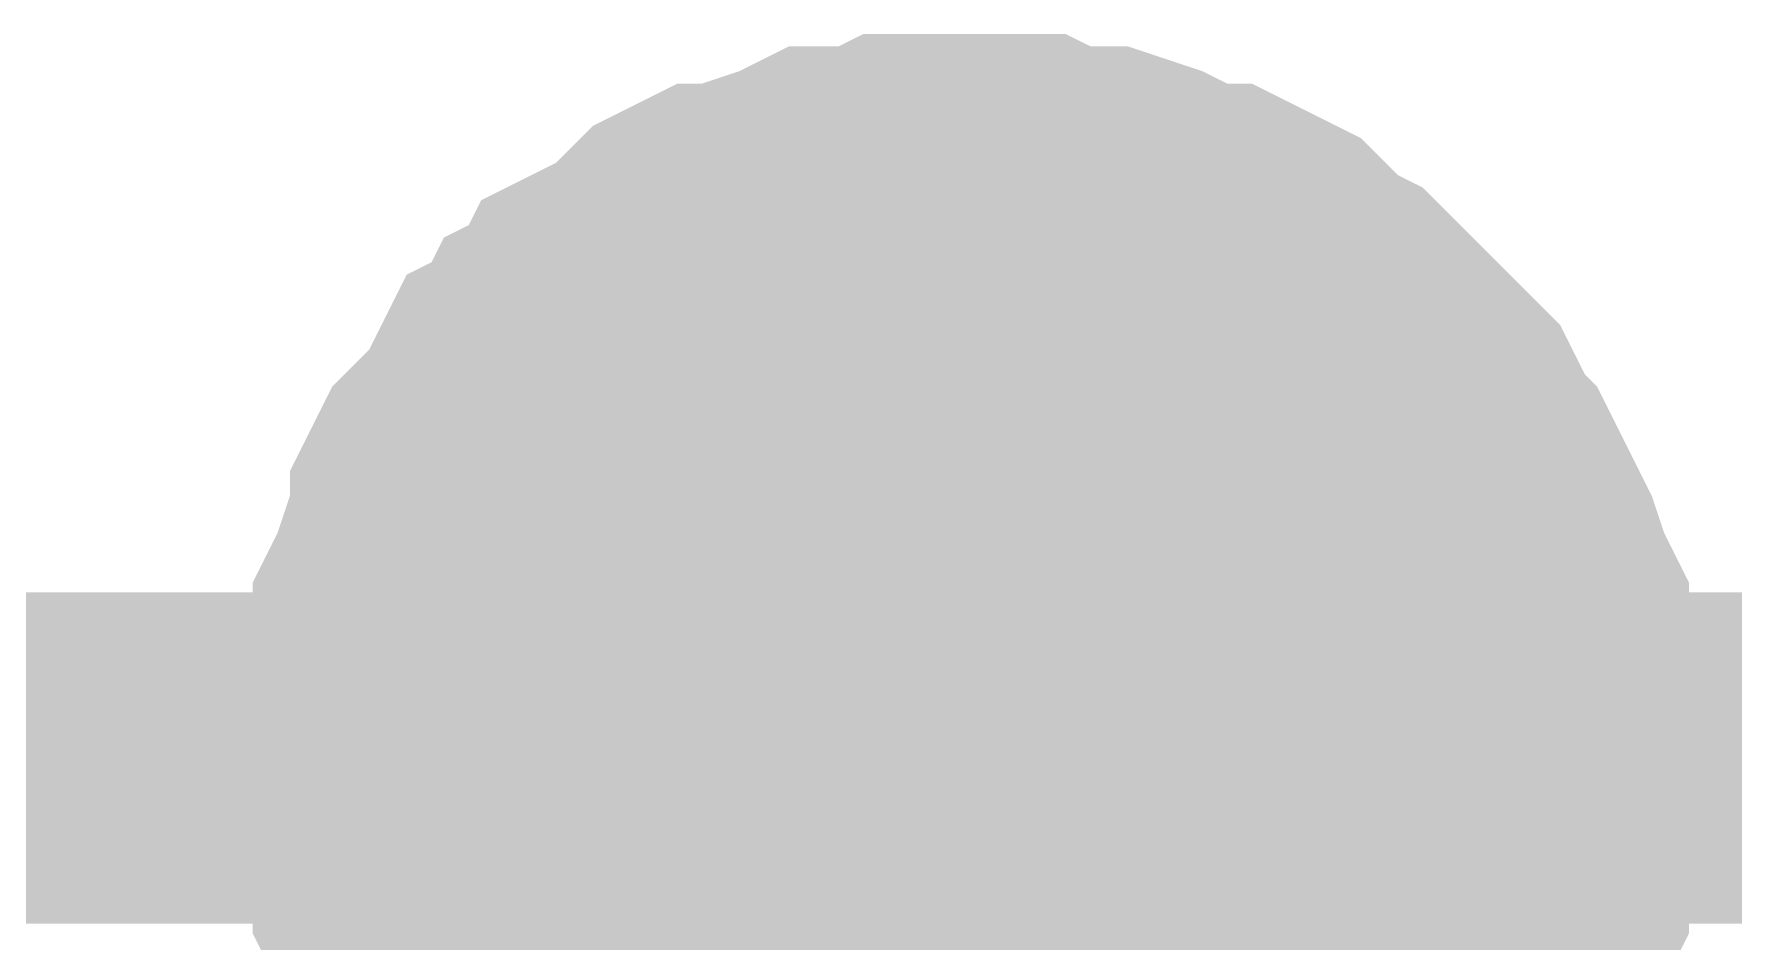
# Model space of a CAD drawing. Header units: inches. Extents: x 0 to 22.3, y 0 to 15.7.
# Drawn here: x 6.3645 to 6.425, y 7.7294 to 7.7618 of the extents above; entities that cross this region are included whole.
import ezdxf

# ---------------------------------------------------------------- set-up
doc = ezdxf.new("R2010")
doc.units = ezdxf.units.IN
doc.header["$MEASUREMENT"] = 0
doc.layers.add('Sheet', color=255, linetype='Continuous')

msp = doc.modelspace()

# ---------------------------------------------------------------- linework, layer by layer
at = {"layer": 'Sheet'}
for points in [[(6.377743, 7.735963, 0.0118, 0.0118, 0), (6.377743, 7.736847, 0.0118, 0.0118, 0), (6.377743, 7.738173, 0.0118, 0.0118, 0), (6.378185, 7.739057, 0.0118, 0.0118, 0), (6.378185, 7.739941, 0.0118, 0.0118, 0), (6.378185, 7.740825, 0.0118, 0.0118, 0), (6.378627, 7.741709, 0.0118, 0.0118, 0), (6.37907, 7.743035, 0.0118, 0.0118, 0), (6.379512, 7.743919, 0.0118, 0.0118, 0), (6.379512, 7.744803, 0.0118, 0.0118, 0), (6.379954, 7.745687, 0.0118, 0.0118, 0), (6.380396, 7.746129, 0.0118, 0.0118, 0), (6.38128, 7.747013, 0.0118, 0.0118, 0), (6.381722, 7.747897, 0.0118, 0.0118, 0), (6.382164, 7.748781, 0.0118, 0.0118, 0), (6.383048, 7.749223, 0.0118, 0.0118, 0), (6.38349, 7.750107, 0.0118, 0.0118, 0), (6.384374, 7.750549, 0.0118, 0.0118, 0), (6.384816, 7.751433, 0.0118, 0.0118, 0), (6.3857, 7.751875, 0.0118, 0.0118, 0), (6.386584, 7.752317, 0.0118, 0.0118, 0), (6.387468, 7.753201, 0.0118, 0.0118, 0), (6.38791, 7.753643, 0.0118, 0.0118, 0), (6.388794, 7.754085, 0.0118, 0.0118, 0), (6.389678, 7.754085, 0.0118, 0.0118, 0), (6.390563, 7.754527, 0.0118, 0.0118, 0), (6.391889, 7.754969, 0.0118, 0.0118, 0), (6.392773, 7.755411, 0.0118, 0.0118, 0), (6.393657, 7.755411, 0.0118, 0.0118, 0), (6.394541, 7.755411, 0.0118, 0.0118, 0), (6.395425, 7.755853, 0.0118, 0.0118, 0), (6.396751, 7.755853, 0.0118, 0.0118, 0), (6.397635, 7.755853, 0.0118, 0.0118, 0)], [(6.377743, 7.735963, 0.0118, 0.0118, 0), (6.377743, 7.736847, 0.0118, 0.0118, 0), (6.377743, 7.738173, 0.0118, 0.0118, 0), (6.378185, 7.739057, 0.0118, 0.0118, 0), (6.378185, 7.739941, 0.0118, 0.0118, 0), (6.378185, 7.740825, 0.0118, 0.0118, 0), (6.378627, 7.741709, 0.0118, 0.0118, 0), (6.37907, 7.743035, 0.0118, 0.0118, 0), (6.379512, 7.743919, 0.0118, 0.0118, 0), (6.379512, 7.744803, 0.0118, 0.0118, 0), (6.379954, 7.745687, 0.0118, 0.0118, 0), (6.380396, 7.746129, 0.0118, 0.0118, 0), (6.38128, 7.747013, 0.0118, 0.0118, 0), (6.381722, 7.747897, 0.0118, 0.0118, 0), (6.382164, 7.748781, 0.0118, 0.0118, 0), (6.383048, 7.749223, 0.0118, 0.0118, 0), (6.38349, 7.750107, 0.0118, 0.0118, 0), (6.384374, 7.750549, 0.0118, 0.0118, 0), (6.384816, 7.751433, 0.0118, 0.0118, 0), (6.3857, 7.751875, 0.0118, 0.0118, 0), (6.386584, 7.752317, 0.0118, 0.0118, 0), (6.387468, 7.753201, 0.0118, 0.0118, 0), (6.38791, 7.753643, 0.0118, 0.0118, 0), (6.388794, 7.754085, 0.0118, 0.0118, 0), (6.389678, 7.754085, 0.0118, 0.0118, 0), (6.390563, 7.754527, 0.0118, 0.0118, 0), (6.391889, 7.754969, 0.0118, 0.0118, 0), (6.392773, 7.755411, 0.0118, 0.0118, 0), (6.393657, 7.755411, 0.0118, 0.0118, 0), (6.394541, 7.755411, 0.0118, 0.0118, 0), (6.395425, 7.755853, 0.0118, 0.0118, 0), (6.396751, 7.755853, 0.0118, 0.0118, 0), (6.397635, 7.755853, 0.0118, 0.0118, 0)], [(6.377743, 7.735963, 0.0118, 0.0118, 0), (6.377743, 7.736847, 0.0118, 0.0118, 0), (6.377743, 7.738173, 0.0118, 0.0118, 0), (6.378185, 7.739057, 0.0118, 0.0118, 0), (6.378185, 7.739941, 0.0118, 0.0118, 0), (6.378185, 7.740825, 0.0118, 0.0118, 0), (6.378627, 7.741709, 0.0118, 0.0118, 0), (6.37907, 7.743035, 0.0118, 0.0118, 0), (6.379512, 7.743919, 0.0118, 0.0118, 0), (6.379512, 7.744803, 0.0118, 0.0118, 0), (6.379954, 7.745687, 0.0118, 0.0118, 0), (6.380396, 7.746129, 0.0118, 0.0118, 0), (6.38128, 7.747013, 0.0118, 0.0118, 0), (6.381722, 7.747897, 0.0118, 0.0118, 0), (6.382164, 7.748781, 0.0118, 0.0118, 0), (6.383048, 7.749223, 0.0118, 0.0118, 0), (6.38349, 7.750107, 0.0118, 0.0118, 0), (6.384374, 7.750549, 0.0118, 0.0118, 0), (6.384816, 7.751433, 0.0118, 0.0118, 0), (6.3857, 7.751875, 0.0118, 0.0118, 0), (6.386584, 7.752317, 0.0118, 0.0118, 0), (6.387468, 7.753201, 0.0118, 0.0118, 0), (6.38791, 7.753643, 0.0118, 0.0118, 0), (6.388794, 7.754085, 0.0118, 0.0118, 0), (6.389678, 7.754085, 0.0118, 0.0118, 0), (6.390563, 7.754527, 0.0118, 0.0118, 0), (6.391889, 7.754969, 0.0118, 0.0118, 0), (6.392773, 7.755411, 0.0118, 0.0118, 0), (6.393657, 7.755411, 0.0118, 0.0118, 0), (6.394541, 7.755411, 0.0118, 0.0118, 0), (6.395425, 7.755853, 0.0118, 0.0118, 0), (6.396751, 7.755853, 0.0118, 0.0118, 0), (6.397635, 7.755853, 0.0118, 0.0118, 0)], [(6.377743, 7.735963, 0.0118, 0.0118, 0), (6.377743, 7.736847, 0.0118, 0.0118, 0), (6.377743, 7.738173, 0.0118, 0.0118, 0), (6.378185, 7.739057, 0.0118, 0.0118, 0), (6.378185, 7.739941, 0.0118, 0.0118, 0), (6.378185, 7.740825, 0.0118, 0.0118, 0), (6.378627, 7.741709, 0.0118, 0.0118, 0), (6.37907, 7.743035, 0.0118, 0.0118, 0), (6.379512, 7.743919, 0.0118, 0.0118, 0), (6.379512, 7.744803, 0.0118, 0.0118, 0), (6.379954, 7.745687, 0.0118, 0.0118, 0), (6.380396, 7.746129, 0.0118, 0.0118, 0), (6.38128, 7.747013, 0.0118, 0.0118, 0), (6.381722, 7.747897, 0.0118, 0.0118, 0), (6.382164, 7.748781, 0.0118, 0.0118, 0), (6.383048, 7.749223, 0.0118, 0.0118, 0), (6.38349, 7.750107, 0.0118, 0.0118, 0), (6.384374, 7.750549, 0.0118, 0.0118, 0), (6.384816, 7.751433, 0.0118, 0.0118, 0), (6.3857, 7.751875, 0.0118, 0.0118, 0), (6.386584, 7.752317, 0.0118, 0.0118, 0), (6.387468, 7.753201, 0.0118, 0.0118, 0), (6.38791, 7.753643, 0.0118, 0.0118, 0), (6.388794, 7.754085, 0.0118, 0.0118, 0), (6.389678, 7.754085, 0.0118, 0.0118, 0), (6.390563, 7.754527, 0.0118, 0.0118, 0), (6.391889, 7.754969, 0.0118, 0.0118, 0), (6.392773, 7.755411, 0.0118, 0.0118, 0), (6.393657, 7.755411, 0.0118, 0.0118, 0), (6.394541, 7.755411, 0.0118, 0.0118, 0), (6.395425, 7.755853, 0.0118, 0.0118, 0), (6.396751, 7.755853, 0.0118, 0.0118, 0), (6.397635, 7.755853, 0.0118, 0.0118, 0)], [(6.397635, 7.755853, 0.0118, 0.0118, 0), (6.397635, 7.755853, 0.0118, 0.0118, 0)], [(6.397635, 7.755853, 0.0118, 0.0118, 0), (6.398519, 7.755853, 0.0118, 0.0118, 0), (6.399845, 7.755853, 0.0118, 0.0118, 0), (6.400729, 7.755411, 0.0118, 0.0118, 0), (6.401614, 7.755411, 0.0118, 0.0118, 0), (6.402498, 7.755411, 0.0118, 0.0118, 0), (6.403824, 7.754969, 0.0118, 0.0118, 0), (6.404708, 7.754527, 0.0118, 0.0118, 0), (6.405592, 7.754085, 0.0118, 0.0118, 0), (6.406476, 7.754085, 0.0118, 0.0118, 0), (6.40736, 7.753643, 0.0118, 0.0118, 0), (6.408244, 7.753201, 0.0118, 0.0118, 0), (6.409128, 7.752317, 0.0118, 0.0118, 0), (6.40957, 7.751875, 0.0118, 0.0118, 0), (6.410454, 7.751433, 0.0118, 0.0118, 0), (6.411338, 7.750549, 0.0118, 0.0118, 0), (6.41178, 7.750107, 0.0118, 0.0118, 0), (6.412665, 7.749223, 0.0118, 0.0118, 0), (6.413107, 7.748781, 0.0118, 0.0118, 0), (6.413991, 7.747897, 0.0118, 0.0118, 0), (6.414433, 7.747013, 0.0118, 0.0118, 0), (6.414875, 7.746129, 0.0118, 0.0118, 0), (6.415317, 7.745687, 0.0118, 0.0118, 0), (6.415759, 7.744803, 0.0118, 0.0118, 0), (6.416201, 7.743919, 0.0118, 0.0118, 0), (6.416643, 7.743035, 0.0118, 0.0118, 0), (6.417085, 7.741709, 0.0118, 0.0118, 0), (6.417527, 7.740825, 0.0118, 0.0118, 0), (6.417527, 7.739941, 0.0118, 0.0118, 0), (6.417527, 7.739057, 0.0118, 0.0118, 0), (6.417969, 7.738173, 0.0118, 0.0118, 0), (6.417969, 7.736847, 0.0118, 0.0118, 0), (6.417969, 7.735963, 0.0118, 0.0118, 0)], [(6.397635, 7.755853, 0.0118, 0.0118, 0), (6.397635, 7.755853, 0.0118, 0.0118, 0)], [(6.397635, 7.755853, 0.0118, 0.0118, 0), (6.398519, 7.755853, 0.0118, 0.0118, 0), (6.399845, 7.755853, 0.0118, 0.0118, 0), (6.400729, 7.755411, 0.0118, 0.0118, 0), (6.401614, 7.755411, 0.0118, 0.0118, 0), (6.402498, 7.755411, 0.0118, 0.0118, 0), (6.403824, 7.754969, 0.0118, 0.0118, 0), (6.404708, 7.754527, 0.0118, 0.0118, 0), (6.405592, 7.754085, 0.0118, 0.0118, 0), (6.406476, 7.754085, 0.0118, 0.0118, 0), (6.40736, 7.753643, 0.0118, 0.0118, 0), (6.408244, 7.753201, 0.0118, 0.0118, 0), (6.409128, 7.752317, 0.0118, 0.0118, 0), (6.40957, 7.751875, 0.0118, 0.0118, 0), (6.410454, 7.751433, 0.0118, 0.0118, 0), (6.411338, 7.750549, 0.0118, 0.0118, 0), (6.41178, 7.750107, 0.0118, 0.0118, 0), (6.412665, 7.749223, 0.0118, 0.0118, 0), (6.413107, 7.748781, 0.0118, 0.0118, 0), (6.413991, 7.747897, 0.0118, 0.0118, 0), (6.414433, 7.747013, 0.0118, 0.0118, 0), (6.414875, 7.746129, 0.0118, 0.0118, 0), (6.415317, 7.745687, 0.0118, 0.0118, 0), (6.415759, 7.744803, 0.0118, 0.0118, 0), (6.416201, 7.743919, 0.0118, 0.0118, 0), (6.416643, 7.743035, 0.0118, 0.0118, 0), (6.417085, 7.741709, 0.0118, 0.0118, 0), (6.417527, 7.740825, 0.0118, 0.0118, 0), (6.417527, 7.739941, 0.0118, 0.0118, 0), (6.417527, 7.739057, 0.0118, 0.0118, 0), (6.417969, 7.738173, 0.0118, 0.0118, 0), (6.417969, 7.736847, 0.0118, 0.0118, 0), (6.417969, 7.735963, 0.0118, 0.0118, 0)], [(6.397635, 7.755853, 0.0118, 0.0118, 0), (6.397635, 7.755853, 0.0118, 0.0118, 0)], [(6.397635, 7.755853, 0.0118, 0.0118, 0), (6.398519, 7.755853, 0.0118, 0.0118, 0), (6.399845, 7.755853, 0.0118, 0.0118, 0), (6.400729, 7.755411, 0.0118, 0.0118, 0), (6.401614, 7.755411, 0.0118, 0.0118, 0), (6.402498, 7.755411, 0.0118, 0.0118, 0), (6.403824, 7.754969, 0.0118, 0.0118, 0), (6.404708, 7.754527, 0.0118, 0.0118, 0), (6.405592, 7.754085, 0.0118, 0.0118, 0), (6.406476, 7.754085, 0.0118, 0.0118, 0), (6.40736, 7.753643, 0.0118, 0.0118, 0), (6.408244, 7.753201, 0.0118, 0.0118, 0), (6.409128, 7.752317, 0.0118, 0.0118, 0), (6.40957, 7.751875, 0.0118, 0.0118, 0), (6.410454, 7.751433, 0.0118, 0.0118, 0), (6.411338, 7.750549, 0.0118, 0.0118, 0), (6.41178, 7.750107, 0.0118, 0.0118, 0), (6.412665, 7.749223, 0.0118, 0.0118, 0), (6.413107, 7.748781, 0.0118, 0.0118, 0), (6.413991, 7.747897, 0.0118, 0.0118, 0), (6.414433, 7.747013, 0.0118, 0.0118, 0), (6.414875, 7.746129, 0.0118, 0.0118, 0), (6.415317, 7.745687, 0.0118, 0.0118, 0), (6.415759, 7.744803, 0.0118, 0.0118, 0), (6.416201, 7.743919, 0.0118, 0.0118, 0), (6.416643, 7.743035, 0.0118, 0.0118, 0), (6.417085, 7.741709, 0.0118, 0.0118, 0), (6.417527, 7.740825, 0.0118, 0.0118, 0), (6.417527, 7.739941, 0.0118, 0.0118, 0), (6.417527, 7.739057, 0.0118, 0.0118, 0), (6.417969, 7.738173, 0.0118, 0.0118, 0), (6.417969, 7.736847, 0.0118, 0.0118, 0), (6.417969, 7.735963, 0.0118, 0.0118, 0)], [(6.397635, 7.755853, 0.0118, 0.0118, 0), (6.397635, 7.755853, 0.0118, 0.0118, 0)], [(6.397635, 7.755853, 0.0118, 0.0118, 0), (6.398519, 7.755853, 0.0118, 0.0118, 0), (6.399845, 7.755853, 0.0118, 0.0118, 0), (6.400729, 7.755411, 0.0118, 0.0118, 0), (6.401614, 7.755411, 0.0118, 0.0118, 0), (6.402498, 7.755411, 0.0118, 0.0118, 0), (6.403824, 7.754969, 0.0118, 0.0118, 0), (6.404708, 7.754527, 0.0118, 0.0118, 0), (6.405592, 7.754085, 0.0118, 0.0118, 0), (6.406476, 7.754085, 0.0118, 0.0118, 0), (6.40736, 7.753643, 0.0118, 0.0118, 0), (6.408244, 7.753201, 0.0118, 0.0118, 0), (6.409128, 7.752317, 0.0118, 0.0118, 0), (6.40957, 7.751875, 0.0118, 0.0118, 0), (6.410454, 7.751433, 0.0118, 0.0118, 0), (6.411338, 7.750549, 0.0118, 0.0118, 0), (6.41178, 7.750107, 0.0118, 0.0118, 0), (6.412665, 7.749223, 0.0118, 0.0118, 0), (6.413107, 7.748781, 0.0118, 0.0118, 0), (6.413991, 7.747897, 0.0118, 0.0118, 0), (6.414433, 7.747013, 0.0118, 0.0118, 0), (6.414875, 7.746129, 0.0118, 0.0118, 0), (6.415317, 7.745687, 0.0118, 0.0118, 0), (6.415759, 7.744803, 0.0118, 0.0118, 0), (6.416201, 7.743919, 0.0118, 0.0118, 0), (6.416643, 7.743035, 0.0118, 0.0118, 0), (6.417085, 7.741709, 0.0118, 0.0118, 0), (6.417527, 7.740825, 0.0118, 0.0118, 0), (6.417527, 7.739941, 0.0118, 0.0118, 0), (6.417527, 7.739057, 0.0118, 0.0118, 0), (6.417969, 7.738173, 0.0118, 0.0118, 0), (6.417969, 7.736847, 0.0118, 0.0118, 0), (6.417969, 7.735963, 0.0118, 0.0118, 0)], [(6.377743, 7.735963, 0.0039, 0.0039, 0), (6.377743, 7.736847, 0.0039, 0.0039, 0), (6.377743, 7.738173, 0.0039, 0.0039, 0), (6.378185, 7.739057, 0.0039, 0.0039, 0), (6.378185, 7.739941, 0.0039, 0.0039, 0), (6.378185, 7.740825, 0.0039, 0.0039, 0), (6.378627, 7.741709, 0.0039, 0.0039, 0), (6.37907, 7.743035, 0.0039, 0.0039, 0), (6.379512, 7.743919, 0.0039, 0.0039, 0), (6.379512, 7.744803, 0.0039, 0.0039, 0), (6.379954, 7.745687, 0.0039, 0.0039, 0), (6.380396, 7.746129, 0.0039, 0.0039, 0), (6.38128, 7.747013, 0.0039, 0.0039, 0), (6.381722, 7.747897, 0.0039, 0.0039, 0), (6.382164, 7.748781, 0.0039, 0.0039, 0), (6.383048, 7.749223, 0.0039, 0.0039, 0), (6.38349, 7.750107, 0.0039, 0.0039, 0), (6.384374, 7.750549, 0.0039, 0.0039, 0), (6.384816, 7.751433, 0.0039, 0.0039, 0), (6.3857, 7.751875, 0.0039, 0.0039, 0), (6.386584, 7.752317, 0.0039, 0.0039, 0), (6.387468, 7.753201, 0.0039, 0.0039, 0), (6.38791, 7.753643, 0.0039, 0.0039, 0), (6.388794, 7.754085, 0.0039, 0.0039, 0), (6.389678, 7.754085, 0.0039, 0.0039, 0), (6.390563, 7.754527, 0.0039, 0.0039, 0), (6.391889, 7.754969, 0.0039, 0.0039, 0), (6.392773, 7.755411, 0.0039, 0.0039, 0), (6.393657, 7.755411, 0.0039, 0.0039, 0), (6.394541, 7.755411, 0.0039, 0.0039, 0), (6.395425, 7.755853, 0.0039, 0.0039, 0), (6.396751, 7.755853, 0.0039, 0.0039, 0), (6.397635, 7.755853, 0.0039, 0.0039, 0)], [(6.377743, 7.735963, 0.0039, 0.0039, 0), (6.377743, 7.736847, 0.0039, 0.0039, 0), (6.377743, 7.738173, 0.0039, 0.0039, 0), (6.378185, 7.739057, 0.0039, 0.0039, 0), (6.378185, 7.739941, 0.0039, 0.0039, 0), (6.378185, 7.740825, 0.0039, 0.0039, 0), (6.378627, 7.741709, 0.0039, 0.0039, 0), (6.37907, 7.743035, 0.0039, 0.0039, 0), (6.379512, 7.743919, 0.0039, 0.0039, 0), (6.379512, 7.744803, 0.0039, 0.0039, 0), (6.379954, 7.745687, 0.0039, 0.0039, 0), (6.380396, 7.746129, 0.0039, 0.0039, 0), (6.38128, 7.747013, 0.0039, 0.0039, 0), (6.381722, 7.747897, 0.0039, 0.0039, 0), (6.382164, 7.748781, 0.0039, 0.0039, 0), (6.383048, 7.749223, 0.0039, 0.0039, 0), (6.38349, 7.750107, 0.0039, 0.0039, 0), (6.384374, 7.750549, 0.0039, 0.0039, 0), (6.384816, 7.751433, 0.0039, 0.0039, 0), (6.3857, 7.751875, 0.0039, 0.0039, 0), (6.386584, 7.752317, 0.0039, 0.0039, 0), (6.387468, 7.753201, 0.0039, 0.0039, 0), (6.38791, 7.753643, 0.0039, 0.0039, 0), (6.388794, 7.754085, 0.0039, 0.0039, 0), (6.389678, 7.754085, 0.0039, 0.0039, 0), (6.390563, 7.754527, 0.0039, 0.0039, 0), (6.391889, 7.754969, 0.0039, 0.0039, 0), (6.392773, 7.755411, 0.0039, 0.0039, 0), (6.393657, 7.755411, 0.0039, 0.0039, 0), (6.394541, 7.755411, 0.0039, 0.0039, 0), (6.395425, 7.755853, 0.0039, 0.0039, 0), (6.396751, 7.755853, 0.0039, 0.0039, 0), (6.397635, 7.755853, 0.0039, 0.0039, 0)], [(6.377743, 7.735963, 0.0039, 0.0039, 0), (6.377743, 7.736847, 0.0039, 0.0039, 0), (6.377743, 7.738173, 0.0039, 0.0039, 0), (6.378185, 7.739057, 0.0039, 0.0039, 0), (6.378185, 7.739941, 0.0039, 0.0039, 0), (6.378185, 7.740825, 0.0039, 0.0039, 0), (6.378627, 7.741709, 0.0039, 0.0039, 0), (6.37907, 7.743035, 0.0039, 0.0039, 0), (6.379512, 7.743919, 0.0039, 0.0039, 0), (6.379512, 7.744803, 0.0039, 0.0039, 0), (6.379954, 7.745687, 0.0039, 0.0039, 0), (6.380396, 7.746129, 0.0039, 0.0039, 0), (6.38128, 7.747013, 0.0039, 0.0039, 0), (6.381722, 7.747897, 0.0039, 0.0039, 0), (6.382164, 7.748781, 0.0039, 0.0039, 0), (6.383048, 7.749223, 0.0039, 0.0039, 0), (6.38349, 7.750107, 0.0039, 0.0039, 0), (6.384374, 7.750549, 0.0039, 0.0039, 0), (6.384816, 7.751433, 0.0039, 0.0039, 0), (6.3857, 7.751875, 0.0039, 0.0039, 0), (6.386584, 7.752317, 0.0039, 0.0039, 0), (6.387468, 7.753201, 0.0039, 0.0039, 0), (6.38791, 7.753643, 0.0039, 0.0039, 0), (6.388794, 7.754085, 0.0039, 0.0039, 0), (6.389678, 7.754085, 0.0039, 0.0039, 0), (6.390563, 7.754527, 0.0039, 0.0039, 0), (6.391889, 7.754969, 0.0039, 0.0039, 0), (6.392773, 7.755411, 0.0039, 0.0039, 0), (6.393657, 7.755411, 0.0039, 0.0039, 0), (6.394541, 7.755411, 0.0039, 0.0039, 0), (6.395425, 7.755853, 0.0039, 0.0039, 0), (6.396751, 7.755853, 0.0039, 0.0039, 0), (6.397635, 7.755853, 0.0039, 0.0039, 0)], [(6.377743, 7.735963, 0.0039, 0.0039, 0), (6.377743, 7.736847, 0.0039, 0.0039, 0), (6.377743, 7.738173, 0.0039, 0.0039, 0), (6.378185, 7.739057, 0.0039, 0.0039, 0), (6.378185, 7.739941, 0.0039, 0.0039, 0), (6.378185, 7.740825, 0.0039, 0.0039, 0), (6.378627, 7.741709, 0.0039, 0.0039, 0), (6.37907, 7.743035, 0.0039, 0.0039, 0), (6.379512, 7.743919, 0.0039, 0.0039, 0), (6.379512, 7.744803, 0.0039, 0.0039, 0), (6.379954, 7.745687, 0.0039, 0.0039, 0), (6.380396, 7.746129, 0.0039, 0.0039, 0), (6.38128, 7.747013, 0.0039, 0.0039, 0), (6.381722, 7.747897, 0.0039, 0.0039, 0), (6.382164, 7.748781, 0.0039, 0.0039, 0), (6.383048, 7.749223, 0.0039, 0.0039, 0), (6.38349, 7.750107, 0.0039, 0.0039, 0), (6.384374, 7.750549, 0.0039, 0.0039, 0), (6.384816, 7.751433, 0.0039, 0.0039, 0), (6.3857, 7.751875, 0.0039, 0.0039, 0), (6.386584, 7.752317, 0.0039, 0.0039, 0), (6.387468, 7.753201, 0.0039, 0.0039, 0), (6.38791, 7.753643, 0.0039, 0.0039, 0), (6.388794, 7.754085, 0.0039, 0.0039, 0), (6.389678, 7.754085, 0.0039, 0.0039, 0), (6.390563, 7.754527, 0.0039, 0.0039, 0), (6.391889, 7.754969, 0.0039, 0.0039, 0), (6.392773, 7.755411, 0.0039, 0.0039, 0), (6.393657, 7.755411, 0.0039, 0.0039, 0), (6.394541, 7.755411, 0.0039, 0.0039, 0), (6.395425, 7.755853, 0.0039, 0.0039, 0), (6.396751, 7.755853, 0.0039, 0.0039, 0), (6.397635, 7.755853, 0.0039, 0.0039, 0)], [(6.397635, 7.755853, 0.0039, 0.0039, 0), (6.397635, 7.755853, 0.0039, 0.0039, 0)], [(6.397635, 7.755853, 0.0039, 0.0039, 0), (6.398519, 7.755853, 0.0039, 0.0039, 0), (6.399845, 7.755853, 0.0039, 0.0039, 0), (6.400729, 7.755411, 0.0039, 0.0039, 0), (6.401614, 7.755411, 0.0039, 0.0039, 0), (6.402498, 7.755411, 0.0039, 0.0039, 0), (6.403824, 7.754969, 0.0039, 0.0039, 0), (6.404708, 7.754527, 0.0039, 0.0039, 0), (6.405592, 7.754085, 0.0039, 0.0039, 0), (6.406476, 7.754085, 0.0039, 0.0039, 0), (6.40736, 7.753643, 0.0039, 0.0039, 0), (6.408244, 7.753201, 0.0039, 0.0039, 0), (6.409128, 7.752317, 0.0039, 0.0039, 0), (6.40957, 7.751875, 0.0039, 0.0039, 0), (6.410454, 7.751433, 0.0039, 0.0039, 0), (6.411338, 7.750549, 0.0039, 0.0039, 0), (6.41178, 7.750107, 0.0039, 0.0039, 0), (6.412665, 7.749223, 0.0039, 0.0039, 0), (6.413107, 7.748781, 0.0039, 0.0039, 0), (6.413991, 7.747897, 0.0039, 0.0039, 0), (6.414433, 7.747013, 0.0039, 0.0039, 0), (6.414875, 7.746129, 0.0039, 0.0039, 0), (6.415317, 7.745687, 0.0039, 0.0039, 0), (6.415759, 7.744803, 0.0039, 0.0039, 0), (6.416201, 7.743919, 0.0039, 0.0039, 0), (6.416643, 7.743035, 0.0039, 0.0039, 0), (6.417085, 7.741709, 0.0039, 0.0039, 0), (6.417527, 7.740825, 0.0039, 0.0039, 0), (6.417527, 7.739941, 0.0039, 0.0039, 0), (6.417527, 7.739057, 0.0039, 0.0039, 0), (6.417969, 7.738173, 0.0039, 0.0039, 0), (6.417969, 7.736847, 0.0039, 0.0039, 0), (6.417969, 7.735963, 0.0039, 0.0039, 0)], [(6.397635, 7.755853, 0.0039, 0.0039, 0), (6.397635, 7.755853, 0.0039, 0.0039, 0)], [(6.397635, 7.755853, 0.0039, 0.0039, 0), (6.398519, 7.755853, 0.0039, 0.0039, 0), (6.399845, 7.755853, 0.0039, 0.0039, 0), (6.400729, 7.755411, 0.0039, 0.0039, 0), (6.401614, 7.755411, 0.0039, 0.0039, 0), (6.402498, 7.755411, 0.0039, 0.0039, 0), (6.403824, 7.754969, 0.0039, 0.0039, 0), (6.404708, 7.754527, 0.0039, 0.0039, 0), (6.405592, 7.754085, 0.0039, 0.0039, 0), (6.406476, 7.754085, 0.0039, 0.0039, 0), (6.40736, 7.753643, 0.0039, 0.0039, 0), (6.408244, 7.753201, 0.0039, 0.0039, 0), (6.409128, 7.752317, 0.0039, 0.0039, 0), (6.40957, 7.751875, 0.0039, 0.0039, 0), (6.410454, 7.751433, 0.0039, 0.0039, 0), (6.411338, 7.750549, 0.0039, 0.0039, 0), (6.41178, 7.750107, 0.0039, 0.0039, 0), (6.412665, 7.749223, 0.0039, 0.0039, 0), (6.413107, 7.748781, 0.0039, 0.0039, 0), (6.413991, 7.747897, 0.0039, 0.0039, 0), (6.414433, 7.747013, 0.0039, 0.0039, 0), (6.414875, 7.746129, 0.0039, 0.0039, 0), (6.415317, 7.745687, 0.0039, 0.0039, 0), (6.415759, 7.744803, 0.0039, 0.0039, 0), (6.416201, 7.743919, 0.0039, 0.0039, 0), (6.416643, 7.743035, 0.0039, 0.0039, 0), (6.417085, 7.741709, 0.0039, 0.0039, 0), (6.417527, 7.740825, 0.0039, 0.0039, 0), (6.417527, 7.739941, 0.0039, 0.0039, 0), (6.417527, 7.739057, 0.0039, 0.0039, 0), (6.417969, 7.738173, 0.0039, 0.0039, 0), (6.417969, 7.736847, 0.0039, 0.0039, 0), (6.417969, 7.735963, 0.0039, 0.0039, 0)], [(6.397635, 7.755853, 0.0039, 0.0039, 0), (6.397635, 7.755853, 0.0039, 0.0039, 0)], [(6.397635, 7.755853, 0.0039, 0.0039, 0), (6.398519, 7.755853, 0.0039, 0.0039, 0), (6.399845, 7.755853, 0.0039, 0.0039, 0), (6.400729, 7.755411, 0.0039, 0.0039, 0), (6.401614, 7.755411, 0.0039, 0.0039, 0), (6.402498, 7.755411, 0.0039, 0.0039, 0), (6.403824, 7.754969, 0.0039, 0.0039, 0), (6.404708, 7.754527, 0.0039, 0.0039, 0), (6.405592, 7.754085, 0.0039, 0.0039, 0), (6.406476, 7.754085, 0.0039, 0.0039, 0), (6.40736, 7.753643, 0.0039, 0.0039, 0), (6.408244, 7.753201, 0.0039, 0.0039, 0), (6.409128, 7.752317, 0.0039, 0.0039, 0), (6.40957, 7.751875, 0.0039, 0.0039, 0), (6.410454, 7.751433, 0.0039, 0.0039, 0), (6.411338, 7.750549, 0.0039, 0.0039, 0), (6.41178, 7.750107, 0.0039, 0.0039, 0), (6.412665, 7.749223, 0.0039, 0.0039, 0), (6.413107, 7.748781, 0.0039, 0.0039, 0), (6.413991, 7.747897, 0.0039, 0.0039, 0), (6.414433, 7.747013, 0.0039, 0.0039, 0), (6.414875, 7.746129, 0.0039, 0.0039, 0), (6.415317, 7.745687, 0.0039, 0.0039, 0), (6.415759, 7.744803, 0.0039, 0.0039, 0), (6.416201, 7.743919, 0.0039, 0.0039, 0), (6.416643, 7.743035, 0.0039, 0.0039, 0), (6.417085, 7.741709, 0.0039, 0.0039, 0), (6.417527, 7.740825, 0.0039, 0.0039, 0), (6.417527, 7.739941, 0.0039, 0.0039, 0), (6.417527, 7.739057, 0.0039, 0.0039, 0), (6.417969, 7.738173, 0.0039, 0.0039, 0), (6.417969, 7.736847, 0.0039, 0.0039, 0), (6.417969, 7.735963, 0.0039, 0.0039, 0)], [(6.397635, 7.755853, 0.0039, 0.0039, 0), (6.397635, 7.755853, 0.0039, 0.0039, 0)], [(6.397635, 7.755853, 0.0039, 0.0039, 0), (6.398519, 7.755853, 0.0039, 0.0039, 0), (6.399845, 7.755853, 0.0039, 0.0039, 0), (6.400729, 7.755411, 0.0039, 0.0039, 0), (6.401614, 7.755411, 0.0039, 0.0039, 0), (6.402498, 7.755411, 0.0039, 0.0039, 0), (6.403824, 7.754969, 0.0039, 0.0039, 0), (6.404708, 7.754527, 0.0039, 0.0039, 0), (6.405592, 7.754085, 0.0039, 0.0039, 0), (6.406476, 7.754085, 0.0039, 0.0039, 0), (6.40736, 7.753643, 0.0039, 0.0039, 0), (6.408244, 7.753201, 0.0039, 0.0039, 0), (6.409128, 7.752317, 0.0039, 0.0039, 0), (6.40957, 7.751875, 0.0039, 0.0039, 0), (6.410454, 7.751433, 0.0039, 0.0039, 0), (6.411338, 7.750549, 0.0039, 0.0039, 0), (6.41178, 7.750107, 0.0039, 0.0039, 0), (6.412665, 7.749223, 0.0039, 0.0039, 0), (6.413107, 7.748781, 0.0039, 0.0039, 0), (6.413991, 7.747897, 0.0039, 0.0039, 0), (6.414433, 7.747013, 0.0039, 0.0039, 0), (6.414875, 7.746129, 0.0039, 0.0039, 0), (6.415317, 7.745687, 0.0039, 0.0039, 0), (6.415759, 7.744803, 0.0039, 0.0039, 0), (6.416201, 7.743919, 0.0039, 0.0039, 0), (6.416643, 7.743035, 0.0039, 0.0039, 0), (6.417085, 7.741709, 0.0039, 0.0039, 0), (6.417527, 7.740825, 0.0039, 0.0039, 0), (6.417527, 7.739941, 0.0039, 0.0039, 0), (6.417527, 7.739057, 0.0039, 0.0039, 0), (6.417969, 7.738173, 0.0039, 0.0039, 0), (6.417969, 7.736847, 0.0039, 0.0039, 0), (6.417969, 7.735963, 0.0039, 0.0039, 0)], [(6.890067, 7.735963, 0.0118, 0.0118, 0), (6.397635, 7.735963, 0.0118, 0.0118, 0), (6.200928, 7.735963, 0.0118, 0.0118, 0)], [(6.382164, 7.723145, 0.0118, 0.0118, 0), (6.381722, 7.724029, 0.0118, 0.0118, 0), (6.38128, 7.724913, 0.0118, 0.0118, 0), (6.380396, 7.725797, 0.0118, 0.0118, 0), (6.379954, 7.726239, 0.0118, 0.0118, 0), (6.379512, 7.727123, 0.0118, 0.0118, 0), (6.379512, 7.728007, 0.0118, 0.0118, 0), (6.37907, 7.728891, 0.0118, 0.0118, 0), (6.378627, 7.730217, 0.0118, 0.0118, 0), (6.378185, 7.731101, 0.0118, 0.0118, 0), (6.378185, 7.731985, 0.0118, 0.0118, 0), (6.378185, 7.732869, 0.0118, 0.0118, 0), (6.377743, 7.733753, 0.0118, 0.0118, 0), (6.377743, 7.735079, 0.0118, 0.0118, 0), (6.377743, 7.735963, 0.0118, 0.0118, 0)], [(6.377743, 7.735963, 0.0118, 0.0118, 0), (6.377743, 7.735963, 0.0118, 0.0118, 0)], [(6.382164, 7.723145, 0.0118, 0.0118, 0), (6.381722, 7.724029, 0.0118, 0.0118, 0), (6.38128, 7.724913, 0.0118, 0.0118, 0), (6.380396, 7.725797, 0.0118, 0.0118, 0), (6.379954, 7.726239, 0.0118, 0.0118, 0), (6.379512, 7.727123, 0.0118, 0.0118, 0), (6.379512, 7.728007, 0.0118, 0.0118, 0), (6.37907, 7.728891, 0.0118, 0.0118, 0), (6.378627, 7.730217, 0.0118, 0.0118, 0), (6.378185, 7.731101, 0.0118, 0.0118, 0), (6.378185, 7.731985, 0.0118, 0.0118, 0), (6.378185, 7.732869, 0.0118, 0.0118, 0), (6.377743, 7.733753, 0.0118, 0.0118, 0), (6.377743, 7.735079, 0.0118, 0.0118, 0), (6.377743, 7.735963, 0.0118, 0.0118, 0)], [(6.377743, 7.735963, 0.0118, 0.0118, 0), (6.377743, 7.735963, 0.0118, 0.0118, 0)], [(6.382164, 7.723145, 0.0118, 0.0118, 0), (6.381722, 7.724029, 0.0118, 0.0118, 0), (6.38128, 7.724913, 0.0118, 0.0118, 0), (6.380396, 7.725797, 0.0118, 0.0118, 0), (6.379954, 7.726239, 0.0118, 0.0118, 0), (6.379512, 7.727123, 0.0118, 0.0118, 0), (6.379512, 7.728007, 0.0118, 0.0118, 0), (6.37907, 7.728891, 0.0118, 0.0118, 0), (6.378627, 7.730217, 0.0118, 0.0118, 0), (6.378185, 7.731101, 0.0118, 0.0118, 0), (6.378185, 7.731985, 0.0118, 0.0118, 0), (6.378185, 7.732869, 0.0118, 0.0118, 0), (6.377743, 7.733753, 0.0118, 0.0118, 0), (6.377743, 7.735079, 0.0118, 0.0118, 0), (6.377743, 7.735963, 0.0118, 0.0118, 0)], [(6.377743, 7.735963, 0.0118, 0.0118, 0), (6.377743, 7.735963, 0.0118, 0.0118, 0)], [(6.382164, 7.723145, 0.0118, 0.0118, 0), (6.381722, 7.724029, 0.0118, 0.0118, 0), (6.38128, 7.724913, 0.0118, 0.0118, 0), (6.380396, 7.725797, 0.0118, 0.0118, 0), (6.379954, 7.726239, 0.0118, 0.0118, 0), (6.379512, 7.727123, 0.0118, 0.0118, 0), (6.379512, 7.728007, 0.0118, 0.0118, 0), (6.37907, 7.728891, 0.0118, 0.0118, 0), (6.378627, 7.730217, 0.0118, 0.0118, 0), (6.378185, 7.731101, 0.0118, 0.0118, 0), (6.378185, 7.731985, 0.0118, 0.0118, 0), (6.378185, 7.732869, 0.0118, 0.0118, 0), (6.377743, 7.733753, 0.0118, 0.0118, 0), (6.377743, 7.735079, 0.0118, 0.0118, 0), (6.377743, 7.735963, 0.0118, 0.0118, 0)], [(6.377743, 7.735963, 0.0118, 0.0118, 0), (6.377743, 7.735963, 0.0118, 0.0118, 0)], [(6.397635, 7.735963, 0.0118, 0.0118, 0), (6.397635, 7.381917, 0.0118, 0.0118, 0), (6.890067, 7.381917, 0.0118, 0.0118, 0)], [(6.417969, 7.735963, 0.0118, 0.0118, 0), (6.417969, 7.735079, 0.0118, 0.0118, 0), (6.417969, 7.733753, 0.0118, 0.0118, 0), (6.417527, 7.732869, 0.0118, 0.0118, 0), (6.417527, 7.731985, 0.0118, 0.0118, 0), (6.417527, 7.731101, 0.0118, 0.0118, 0), (6.417085, 7.730217, 0.0118, 0.0118, 0), (6.416643, 7.728891, 0.0118, 0.0118, 0), (6.416201, 7.728007, 0.0118, 0.0118, 0), (6.415759, 7.727123, 0.0118, 0.0118, 0), (6.415317, 7.726239, 0.0118, 0.0118, 0), (6.414875, 7.725797, 0.0118, 0.0118, 0), (6.414433, 7.724913, 0.0118, 0.0118, 0), (6.413991, 7.724029, 0.0118, 0.0118, 0), (6.413107, 7.723145, 0.0118, 0.0118, 0)], [(6.417969, 7.735963, 0.0118, 0.0118, 0), (6.417969, 7.735079, 0.0118, 0.0118, 0), (6.417969, 7.733753, 0.0118, 0.0118, 0), (6.417527, 7.732869, 0.0118, 0.0118, 0), (6.417527, 7.731985, 0.0118, 0.0118, 0), (6.417527, 7.731101, 0.0118, 0.0118, 0), (6.417085, 7.730217, 0.0118, 0.0118, 0), (6.416643, 7.728891, 0.0118, 0.0118, 0), (6.416201, 7.728007, 0.0118, 0.0118, 0), (6.415759, 7.727123, 0.0118, 0.0118, 0), (6.415317, 7.726239, 0.0118, 0.0118, 0), (6.414875, 7.725797, 0.0118, 0.0118, 0), (6.414433, 7.724913, 0.0118, 0.0118, 0), (6.413991, 7.724029, 0.0118, 0.0118, 0), (6.413107, 7.723145, 0.0118, 0.0118, 0)], [(6.417969, 7.735963, 0.0118, 0.0118, 0), (6.417969, 7.735079, 0.0118, 0.0118, 0), (6.417969, 7.733753, 0.0118, 0.0118, 0), (6.417527, 7.732869, 0.0118, 0.0118, 0), (6.417527, 7.731985, 0.0118, 0.0118, 0), (6.417527, 7.731101, 0.0118, 0.0118, 0), (6.417085, 7.730217, 0.0118, 0.0118, 0), (6.416643, 7.728891, 0.0118, 0.0118, 0), (6.416201, 7.728007, 0.0118, 0.0118, 0), (6.415759, 7.727123, 0.0118, 0.0118, 0), (6.415317, 7.726239, 0.0118, 0.0118, 0), (6.414875, 7.725797, 0.0118, 0.0118, 0), (6.414433, 7.724913, 0.0118, 0.0118, 0), (6.413991, 7.724029, 0.0118, 0.0118, 0), (6.413107, 7.723145, 0.0118, 0.0118, 0)], [(6.417969, 7.735963, 0.0118, 0.0118, 0), (6.417969, 7.735079, 0.0118, 0.0118, 0), (6.417969, 7.733753, 0.0118, 0.0118, 0), (6.417527, 7.732869, 0.0118, 0.0118, 0), (6.417527, 7.731985, 0.0118, 0.0118, 0), (6.417527, 7.731101, 0.0118, 0.0118, 0), (6.417085, 7.730217, 0.0118, 0.0118, 0), (6.416643, 7.728891, 0.0118, 0.0118, 0), (6.416201, 7.728007, 0.0118, 0.0118, 0), (6.415759, 7.727123, 0.0118, 0.0118, 0), (6.415317, 7.726239, 0.0118, 0.0118, 0), (6.414875, 7.725797, 0.0118, 0.0118, 0), (6.414433, 7.724913, 0.0118, 0.0118, 0), (6.413991, 7.724029, 0.0118, 0.0118, 0), (6.413107, 7.723145, 0.0118, 0.0118, 0)], [(6.417969, 7.735963, 0.0118, 0.0118, 0), (6.417969, 7.735963, 0.0118, 0.0118, 0), (6.417969, 7.735963, 0.0118, 0.0118, 0), (6.417969, 7.735963, 0.0118, 0.0118, 0), (6.417969, 7.735963, 0.0118, 0.0118, 0), (6.417969, 7.735963, 0.0118, 0.0118, 0), (6.417969, 7.735963, 0.0118, 0.0118, 0), (6.417969, 7.735963, 0.0118, 0.0118, 0), (6.417969, 7.735963, 0.0118, 0.0118, 0), (6.417969, 7.735963, 0.0118, 0.0118, 0), (6.417969, 7.735963, 0.0118, 0.0118, 0), (6.417969, 7.735963, 0.0118, 0.0118, 0), (6.417969, 7.735963, 0.0118, 0.0118, 0), (6.417969, 7.735963, 0.0118, 0.0118, 0), (6.417969, 7.735963, 0.0118, 0.0118, 0), (6.417969, 7.735963, 0.0118, 0.0118, 0), (6.417969, 7.735963, 0.0118, 0.0118, 0), (6.417969, 7.735963, 0.0118, 0.0118, 0), (6.417969, 7.735963, 0.0118, 0.0118, 0), (6.417969, 7.735963, 0.0118, 0.0118, 0), (6.417969, 7.735963, 0.0118, 0.0118, 0), (6.417969, 7.735963, 0.0118, 0.0118, 0), (6.417969, 7.735963, 0.0118, 0.0118, 0), (6.417969, 7.735963, 0.0118, 0.0118, 0), (6.417969, 7.735963, 0.0118, 0.0118, 0), (6.417969, 7.735963, 0.0118, 0.0118, 0), (6.417969, 7.735963, 0.0118, 0.0118, 0), (6.417969, 7.735963, 0.0118, 0.0118, 0), (6.417969, 7.735963, 0.0118, 0.0118, 0), (6.417969, 7.735963, 0.0118, 0.0118, 0), (6.417969, 7.735963, 0.0118, 0.0118, 0), (6.417969, 7.735963, 0.0118, 0.0118, 0), (6.417969, 7.735963, 0.0118, 0.0118, 0)], [(6.417969, 7.735963, 0.0118, 0.0118, 0), (6.417969, 7.735963, 0.0118, 0.0118, 0)], [(6.417969, 7.735963, 0.0118, 0.0118, 0), (6.417969, 7.735963, 0.0118, 0.0118, 0), (6.417969, 7.735963, 0.0118, 0.0118, 0), (6.417969, 7.735963, 0.0118, 0.0118, 0), (6.417969, 7.735963, 0.0118, 0.0118, 0), (6.417969, 7.735963, 0.0118, 0.0118, 0), (6.417969, 7.735963, 0.0118, 0.0118, 0), (6.417969, 7.735963, 0.0118, 0.0118, 0), (6.417969, 7.735963, 0.0118, 0.0118, 0), (6.417969, 7.735963, 0.0118, 0.0118, 0), (6.417969, 7.735963, 0.0118, 0.0118, 0), (6.417969, 7.735963, 0.0118, 0.0118, 0), (6.417969, 7.735963, 0.0118, 0.0118, 0), (6.417969, 7.735963, 0.0118, 0.0118, 0), (6.417969, 7.735963, 0.0118, 0.0118, 0), (6.417969, 7.735963, 0.0118, 0.0118, 0), (6.417969, 7.735963, 0.0118, 0.0118, 0), (6.417969, 7.735963, 0.0118, 0.0118, 0), (6.417969, 7.735963, 0.0118, 0.0118, 0), (6.417969, 7.735963, 0.0118, 0.0118, 0), (6.417969, 7.735963, 0.0118, 0.0118, 0), (6.417969, 7.735963, 0.0118, 0.0118, 0), (6.417969, 7.735963, 0.0118, 0.0118, 0), (6.417969, 7.735963, 0.0118, 0.0118, 0), (6.417969, 7.735963, 0.0118, 0.0118, 0), (6.417969, 7.735963, 0.0118, 0.0118, 0), (6.417969, 7.735963, 0.0118, 0.0118, 0), (6.417969, 7.735963, 0.0118, 0.0118, 0), (6.417969, 7.735963, 0.0118, 0.0118, 0), (6.417969, 7.735963, 0.0118, 0.0118, 0), (6.417969, 7.735963, 0.0118, 0.0118, 0), (6.417969, 7.735963, 0.0118, 0.0118, 0), (6.417969, 7.735963, 0.0118, 0.0118, 0)], [(6.417969, 7.735963, 0.0118, 0.0118, 0), (6.417969, 7.735963, 0.0118, 0.0118, 0)], [(6.417969, 7.735963, 0.0118, 0.0118, 0), (6.417969, 7.735963, 0.0118, 0.0118, 0), (6.417969, 7.735963, 0.0118, 0.0118, 0), (6.417969, 7.735963, 0.0118, 0.0118, 0), (6.417969, 7.735963, 0.0118, 0.0118, 0), (6.417969, 7.735963, 0.0118, 0.0118, 0), (6.417969, 7.735963, 0.0118, 0.0118, 0), (6.417969, 7.735963, 0.0118, 0.0118, 0), (6.417969, 7.735963, 0.0118, 0.0118, 0), (6.417969, 7.735963, 0.0118, 0.0118, 0), (6.417969, 7.735963, 0.0118, 0.0118, 0), (6.417969, 7.735963, 0.0118, 0.0118, 0), (6.417969, 7.735963, 0.0118, 0.0118, 0), (6.417969, 7.735963, 0.0118, 0.0118, 0), (6.417969, 7.735963, 0.0118, 0.0118, 0), (6.417969, 7.735963, 0.0118, 0.0118, 0), (6.417969, 7.735963, 0.0118, 0.0118, 0), (6.417969, 7.735963, 0.0118, 0.0118, 0), (6.417969, 7.735963, 0.0118, 0.0118, 0), (6.417969, 7.735963, 0.0118, 0.0118, 0), (6.417969, 7.735963, 0.0118, 0.0118, 0), (6.417969, 7.735963, 0.0118, 0.0118, 0), (6.417969, 7.735963, 0.0118, 0.0118, 0), (6.417969, 7.735963, 0.0118, 0.0118, 0), (6.417969, 7.735963, 0.0118, 0.0118, 0), (6.417969, 7.735963, 0.0118, 0.0118, 0), (6.417969, 7.735963, 0.0118, 0.0118, 0), (6.417969, 7.735963, 0.0118, 0.0118, 0), (6.417969, 7.735963, 0.0118, 0.0118, 0), (6.417969, 7.735963, 0.0118, 0.0118, 0), (6.417969, 7.735963, 0.0118, 0.0118, 0), (6.417969, 7.735963, 0.0118, 0.0118, 0), (6.417969, 7.735963, 0.0118, 0.0118, 0)], [(6.417969, 7.735963, 0.0118, 0.0118, 0), (6.417969, 7.735963, 0.0118, 0.0118, 0)], [(6.417969, 7.735963, 0.0118, 0.0118, 0), (6.417969, 7.735963, 0.0118, 0.0118, 0), (6.417969, 7.735963, 0.0118, 0.0118, 0), (6.417969, 7.735963, 0.0118, 0.0118, 0), (6.417969, 7.735963, 0.0118, 0.0118, 0), (6.417969, 7.735963, 0.0118, 0.0118, 0), (6.417969, 7.735963, 0.0118, 0.0118, 0), (6.417969, 7.735963, 0.0118, 0.0118, 0), (6.417969, 7.735963, 0.0118, 0.0118, 0), (6.417969, 7.735963, 0.0118, 0.0118, 0), (6.417969, 7.735963, 0.0118, 0.0118, 0), (6.417969, 7.735963, 0.0118, 0.0118, 0), (6.417969, 7.735963, 0.0118, 0.0118, 0), (6.417969, 7.735963, 0.0118, 0.0118, 0), (6.417969, 7.735963, 0.0118, 0.0118, 0), (6.417969, 7.735963, 0.0118, 0.0118, 0), (6.417969, 7.735963, 0.0118, 0.0118, 0), (6.417969, 7.735963, 0.0118, 0.0118, 0), (6.417969, 7.735963, 0.0118, 0.0118, 0), (6.417969, 7.735963, 0.0118, 0.0118, 0), (6.417969, 7.735963, 0.0118, 0.0118, 0), (6.417969, 7.735963, 0.0118, 0.0118, 0), (6.417969, 7.735963, 0.0118, 0.0118, 0), (6.417969, 7.735963, 0.0118, 0.0118, 0), (6.417969, 7.735963, 0.0118, 0.0118, 0), (6.417969, 7.735963, 0.0118, 0.0118, 0), (6.417969, 7.735963, 0.0118, 0.0118, 0), (6.417969, 7.735963, 0.0118, 0.0118, 0), (6.417969, 7.735963, 0.0118, 0.0118, 0), (6.417969, 7.735963, 0.0118, 0.0118, 0), (6.417969, 7.735963, 0.0118, 0.0118, 0), (6.417969, 7.735963, 0.0118, 0.0118, 0), (6.417969, 7.735963, 0.0118, 0.0118, 0)], [(6.417969, 7.735963, 0.0118, 0.0118, 0), (6.417969, 7.735963, 0.0118, 0.0118, 0)], [(6.379512, 7.727123, 0.0039, 0.0039, 0), (6.379512, 7.728007, 0.0039, 0.0039, 0), (6.37907, 7.728891, 0.0039, 0.0039, 0), (6.378627, 7.730217, 0.0039, 0.0039, 0), (6.378185, 7.731101, 0.0039, 0.0039, 0), (6.378185, 7.731985, 0.0039, 0.0039, 0), (6.378185, 7.732869, 0.0039, 0.0039, 0), (6.377743, 7.733753, 0.0039, 0.0039, 0), (6.377743, 7.735079, 0.0039, 0.0039, 0), (6.377743, 7.735963, 0.0039, 0.0039, 0)], [(6.377743, 7.735963, 0.0039, 0.0039, 0), (6.377743, 7.735963, 0.0039, 0.0039, 0)], [(6.379512, 7.727123, 0.0039, 0.0039, 0), (6.379512, 7.728007, 0.0039, 0.0039, 0), (6.37907, 7.728891, 0.0039, 0.0039, 0), (6.378627, 7.730217, 0.0039, 0.0039, 0), (6.378185, 7.731101, 0.0039, 0.0039, 0), (6.378185, 7.731985, 0.0039, 0.0039, 0), (6.378185, 7.732869, 0.0039, 0.0039, 0), (6.377743, 7.733753, 0.0039, 0.0039, 0), (6.377743, 7.735079, 0.0039, 0.0039, 0), (6.377743, 7.735963, 0.0039, 0.0039, 0)], [(6.377743, 7.735963, 0.0039, 0.0039, 0), (6.377743, 7.735963, 0.0039, 0.0039, 0)], [(6.379512, 7.727123, 0.0039, 0.0039, 0), (6.379512, 7.728007, 0.0039, 0.0039, 0), (6.37907, 7.728891, 0.0039, 0.0039, 0), (6.378627, 7.730217, 0.0039, 0.0039, 0), (6.378185, 7.731101, 0.0039, 0.0039, 0), (6.378185, 7.731985, 0.0039, 0.0039, 0), (6.378185, 7.732869, 0.0039, 0.0039, 0), (6.377743, 7.733753, 0.0039, 0.0039, 0), (6.377743, 7.735079, 0.0039, 0.0039, 0), (6.377743, 7.735963, 0.0039, 0.0039, 0)], [(6.377743, 7.735963, 0.0039, 0.0039, 0), (6.377743, 7.735963, 0.0039, 0.0039, 0)], [(6.379512, 7.727123, 0.0039, 0.0039, 0), (6.379512, 7.728007, 0.0039, 0.0039, 0), (6.37907, 7.728891, 0.0039, 0.0039, 0), (6.378627, 7.730217, 0.0039, 0.0039, 0), (6.378185, 7.731101, 0.0039, 0.0039, 0), (6.378185, 7.731985, 0.0039, 0.0039, 0), (6.378185, 7.732869, 0.0039, 0.0039, 0), (6.377743, 7.733753, 0.0039, 0.0039, 0), (6.377743, 7.735079, 0.0039, 0.0039, 0), (6.377743, 7.735963, 0.0039, 0.0039, 0)], [(6.377743, 7.735963, 0.0039, 0.0039, 0), (6.377743, 7.735963, 0.0039, 0.0039, 0)], [(6.417969, 7.735963, 0.0039, 0.0039, 0), (6.417969, 7.735079, 0.0039, 0.0039, 0), (6.417969, 7.733753, 0.0039, 0.0039, 0), (6.417527, 7.732869, 0.0039, 0.0039, 0), (6.417527, 7.731985, 0.0039, 0.0039, 0), (6.417527, 7.731101, 0.0039, 0.0039, 0), (6.417085, 7.730217, 0.0039, 0.0039, 0), (6.416643, 7.728891, 0.0039, 0.0039, 0), (6.416201, 7.728007, 0.0039, 0.0039, 0), (6.415759, 7.727123, 0.0039, 0.0039, 0)], [(6.417969, 7.735963, 0.0039, 0.0039, 0), (6.417969, 7.735079, 0.0039, 0.0039, 0), (6.417969, 7.733753, 0.0039, 0.0039, 0), (6.417527, 7.732869, 0.0039, 0.0039, 0), (6.417527, 7.731985, 0.0039, 0.0039, 0), (6.417527, 7.731101, 0.0039, 0.0039, 0), (6.417085, 7.730217, 0.0039, 0.0039, 0), (6.416643, 7.728891, 0.0039, 0.0039, 0), (6.416201, 7.728007, 0.0039, 0.0039, 0), (6.415759, 7.727123, 0.0039, 0.0039, 0)], [(6.417969, 7.735963, 0.0039, 0.0039, 0), (6.417969, 7.735079, 0.0039, 0.0039, 0), (6.417969, 7.733753, 0.0039, 0.0039, 0), (6.417527, 7.732869, 0.0039, 0.0039, 0), (6.417527, 7.731985, 0.0039, 0.0039, 0), (6.417527, 7.731101, 0.0039, 0.0039, 0), (6.417085, 7.730217, 0.0039, 0.0039, 0), (6.416643, 7.728891, 0.0039, 0.0039, 0), (6.416201, 7.728007, 0.0039, 0.0039, 0), (6.415759, 7.727123, 0.0039, 0.0039, 0)], [(6.417969, 7.735963, 0.0039, 0.0039, 0), (6.417969, 7.735079, 0.0039, 0.0039, 0), (6.417969, 7.733753, 0.0039, 0.0039, 0), (6.417527, 7.732869, 0.0039, 0.0039, 0), (6.417527, 7.731985, 0.0039, 0.0039, 0), (6.417527, 7.731101, 0.0039, 0.0039, 0), (6.417085, 7.730217, 0.0039, 0.0039, 0), (6.416643, 7.728891, 0.0039, 0.0039, 0), (6.416201, 7.728007, 0.0039, 0.0039, 0), (6.415759, 7.727123, 0.0039, 0.0039, 0)], [(6.417969, 7.735963, 0.0039, 0.0039, 0), (6.417969, 7.735963, 0.0039, 0.0039, 0), (6.417969, 7.735963, 0.0039, 0.0039, 0), (6.417969, 7.735963, 0.0039, 0.0039, 0), (6.417969, 7.735963, 0.0039, 0.0039, 0), (6.417969, 7.735963, 0.0039, 0.0039, 0), (6.417969, 7.735963, 0.0039, 0.0039, 0), (6.417969, 7.735963, 0.0039, 0.0039, 0), (6.417969, 7.735963, 0.0039, 0.0039, 0), (6.417969, 7.735963, 0.0039, 0.0039, 0), (6.417969, 7.735963, 0.0039, 0.0039, 0), (6.417969, 7.735963, 0.0039, 0.0039, 0), (6.417969, 7.735963, 0.0039, 0.0039, 0), (6.417969, 7.735963, 0.0039, 0.0039, 0), (6.417969, 7.735963, 0.0039, 0.0039, 0), (6.417969, 7.735963, 0.0039, 0.0039, 0), (6.417969, 7.735963, 0.0039, 0.0039, 0), (6.417969, 7.735963, 0.0039, 0.0039, 0), (6.417969, 7.735963, 0.0039, 0.0039, 0), (6.417969, 7.735963, 0.0039, 0.0039, 0), (6.417969, 7.735963, 0.0039, 0.0039, 0), (6.417969, 7.735963, 0.0039, 0.0039, 0), (6.417969, 7.735963, 0.0039, 0.0039, 0), (6.417969, 7.735963, 0.0039, 0.0039, 0), (6.417969, 7.735963, 0.0039, 0.0039, 0), (6.417969, 7.735963, 0.0039, 0.0039, 0), (6.417969, 7.735963, 0.0039, 0.0039, 0), (6.417969, 7.735963, 0.0039, 0.0039, 0), (6.417969, 7.735963, 0.0039, 0.0039, 0), (6.417969, 7.735963, 0.0039, 0.0039, 0), (6.417969, 7.735963, 0.0039, 0.0039, 0), (6.417969, 7.735963, 0.0039, 0.0039, 0), (6.417969, 7.735963, 0.0039, 0.0039, 0)], [(6.417969, 7.735963, 0.0039, 0.0039, 0), (6.417969, 7.735963, 0.0039, 0.0039, 0)], [(6.417969, 7.735963, 0.0039, 0.0039, 0), (6.417969, 7.735963, 0.0039, 0.0039, 0), (6.417969, 7.735963, 0.0039, 0.0039, 0), (6.417969, 7.735963, 0.0039, 0.0039, 0), (6.417969, 7.735963, 0.0039, 0.0039, 0), (6.417969, 7.735963, 0.0039, 0.0039, 0), (6.417969, 7.735963, 0.0039, 0.0039, 0), (6.417969, 7.735963, 0.0039, 0.0039, 0), (6.417969, 7.735963, 0.0039, 0.0039, 0), (6.417969, 7.735963, 0.0039, 0.0039, 0), (6.417969, 7.735963, 0.0039, 0.0039, 0), (6.417969, 7.735963, 0.0039, 0.0039, 0), (6.417969, 7.735963, 0.0039, 0.0039, 0), (6.417969, 7.735963, 0.0039, 0.0039, 0), (6.417969, 7.735963, 0.0039, 0.0039, 0), (6.417969, 7.735963, 0.0039, 0.0039, 0), (6.417969, 7.735963, 0.0039, 0.0039, 0), (6.417969, 7.735963, 0.0039, 0.0039, 0), (6.417969, 7.735963, 0.0039, 0.0039, 0), (6.417969, 7.735963, 0.0039, 0.0039, 0), (6.417969, 7.735963, 0.0039, 0.0039, 0), (6.417969, 7.735963, 0.0039, 0.0039, 0), (6.417969, 7.735963, 0.0039, 0.0039, 0), (6.417969, 7.735963, 0.0039, 0.0039, 0), (6.417969, 7.735963, 0.0039, 0.0039, 0), (6.417969, 7.735963, 0.0039, 0.0039, 0), (6.417969, 7.735963, 0.0039, 0.0039, 0), (6.417969, 7.735963, 0.0039, 0.0039, 0), (6.417969, 7.735963, 0.0039, 0.0039, 0), (6.417969, 7.735963, 0.0039, 0.0039, 0), (6.417969, 7.735963, 0.0039, 0.0039, 0), (6.417969, 7.735963, 0.0039, 0.0039, 0), (6.417969, 7.735963, 0.0039, 0.0039, 0)], [(6.417969, 7.735963, 0.0039, 0.0039, 0), (6.417969, 7.735963, 0.0039, 0.0039, 0)], [(6.417969, 7.735963, 0.0039, 0.0039, 0), (6.417969, 7.735963, 0.0039, 0.0039, 0), (6.417969, 7.735963, 0.0039, 0.0039, 0), (6.417969, 7.735963, 0.0039, 0.0039, 0), (6.417969, 7.735963, 0.0039, 0.0039, 0), (6.417969, 7.735963, 0.0039, 0.0039, 0), (6.417969, 7.735963, 0.0039, 0.0039, 0), (6.417969, 7.735963, 0.0039, 0.0039, 0), (6.417969, 7.735963, 0.0039, 0.0039, 0), (6.417969, 7.735963, 0.0039, 0.0039, 0), (6.417969, 7.735963, 0.0039, 0.0039, 0), (6.417969, 7.735963, 0.0039, 0.0039, 0), (6.417969, 7.735963, 0.0039, 0.0039, 0), (6.417969, 7.735963, 0.0039, 0.0039, 0), (6.417969, 7.735963, 0.0039, 0.0039, 0), (6.417969, 7.735963, 0.0039, 0.0039, 0), (6.417969, 7.735963, 0.0039, 0.0039, 0), (6.417969, 7.735963, 0.0039, 0.0039, 0), (6.417969, 7.735963, 0.0039, 0.0039, 0), (6.417969, 7.735963, 0.0039, 0.0039, 0), (6.417969, 7.735963, 0.0039, 0.0039, 0), (6.417969, 7.735963, 0.0039, 0.0039, 0), (6.417969, 7.735963, 0.0039, 0.0039, 0), (6.417969, 7.735963, 0.0039, 0.0039, 0), (6.417969, 7.735963, 0.0039, 0.0039, 0), (6.417969, 7.735963, 0.0039, 0.0039, 0), (6.417969, 7.735963, 0.0039, 0.0039, 0), (6.417969, 7.735963, 0.0039, 0.0039, 0), (6.417969, 7.735963, 0.0039, 0.0039, 0), (6.417969, 7.735963, 0.0039, 0.0039, 0), (6.417969, 7.735963, 0.0039, 0.0039, 0), (6.417969, 7.735963, 0.0039, 0.0039, 0), (6.417969, 7.735963, 0.0039, 0.0039, 0)], [(6.417969, 7.735963, 0.0039, 0.0039, 0), (6.417969, 7.735963, 0.0039, 0.0039, 0)], [(6.417969, 7.735963, 0.0039, 0.0039, 0), (6.417969, 7.735963, 0.0039, 0.0039, 0), (6.417969, 7.735963, 0.0039, 0.0039, 0), (6.417969, 7.735963, 0.0039, 0.0039, 0), (6.417969, 7.735963, 0.0039, 0.0039, 0), (6.417969, 7.735963, 0.0039, 0.0039, 0), (6.417969, 7.735963, 0.0039, 0.0039, 0), (6.417969, 7.735963, 0.0039, 0.0039, 0), (6.417969, 7.735963, 0.0039, 0.0039, 0), (6.417969, 7.735963, 0.0039, 0.0039, 0), (6.417969, 7.735963, 0.0039, 0.0039, 0), (6.417969, 7.735963, 0.0039, 0.0039, 0), (6.417969, 7.735963, 0.0039, 0.0039, 0), (6.417969, 7.735963, 0.0039, 0.0039, 0), (6.417969, 7.735963, 0.0039, 0.0039, 0), (6.417969, 7.735963, 0.0039, 0.0039, 0), (6.417969, 7.735963, 0.0039, 0.0039, 0), (6.417969, 7.735963, 0.0039, 0.0039, 0), (6.417969, 7.735963, 0.0039, 0.0039, 0), (6.417969, 7.735963, 0.0039, 0.0039, 0), (6.417969, 7.735963, 0.0039, 0.0039, 0), (6.417969, 7.735963, 0.0039, 0.0039, 0), (6.417969, 7.735963, 0.0039, 0.0039, 0), (6.417969, 7.735963, 0.0039, 0.0039, 0), (6.417969, 7.735963, 0.0039, 0.0039, 0), (6.417969, 7.735963, 0.0039, 0.0039, 0), (6.417969, 7.735963, 0.0039, 0.0039, 0), (6.417969, 7.735963, 0.0039, 0.0039, 0), (6.417969, 7.735963, 0.0039, 0.0039, 0), (6.417969, 7.735963, 0.0039, 0.0039, 0), (6.417969, 7.735963, 0.0039, 0.0039, 0), (6.417969, 7.735963, 0.0039, 0.0039, 0), (6.417969, 7.735963, 0.0039, 0.0039, 0)], [(6.417969, 7.735963, 0.0039, 0.0039, 0), (6.417969, 7.735963, 0.0039, 0.0039, 0)]]:
    msp.add_lwpolyline(points, format="xyseb", dxfattribs=at)
msp.add_lwpolyline([(6.387638, 7.736221, 0.02, 0.02, 1), (6.407638, 7.736221, 0.02, 0.02, 1)], format="xyseb", close=True, dxfattribs=at)

doc.saveas('drawing.dxf')
